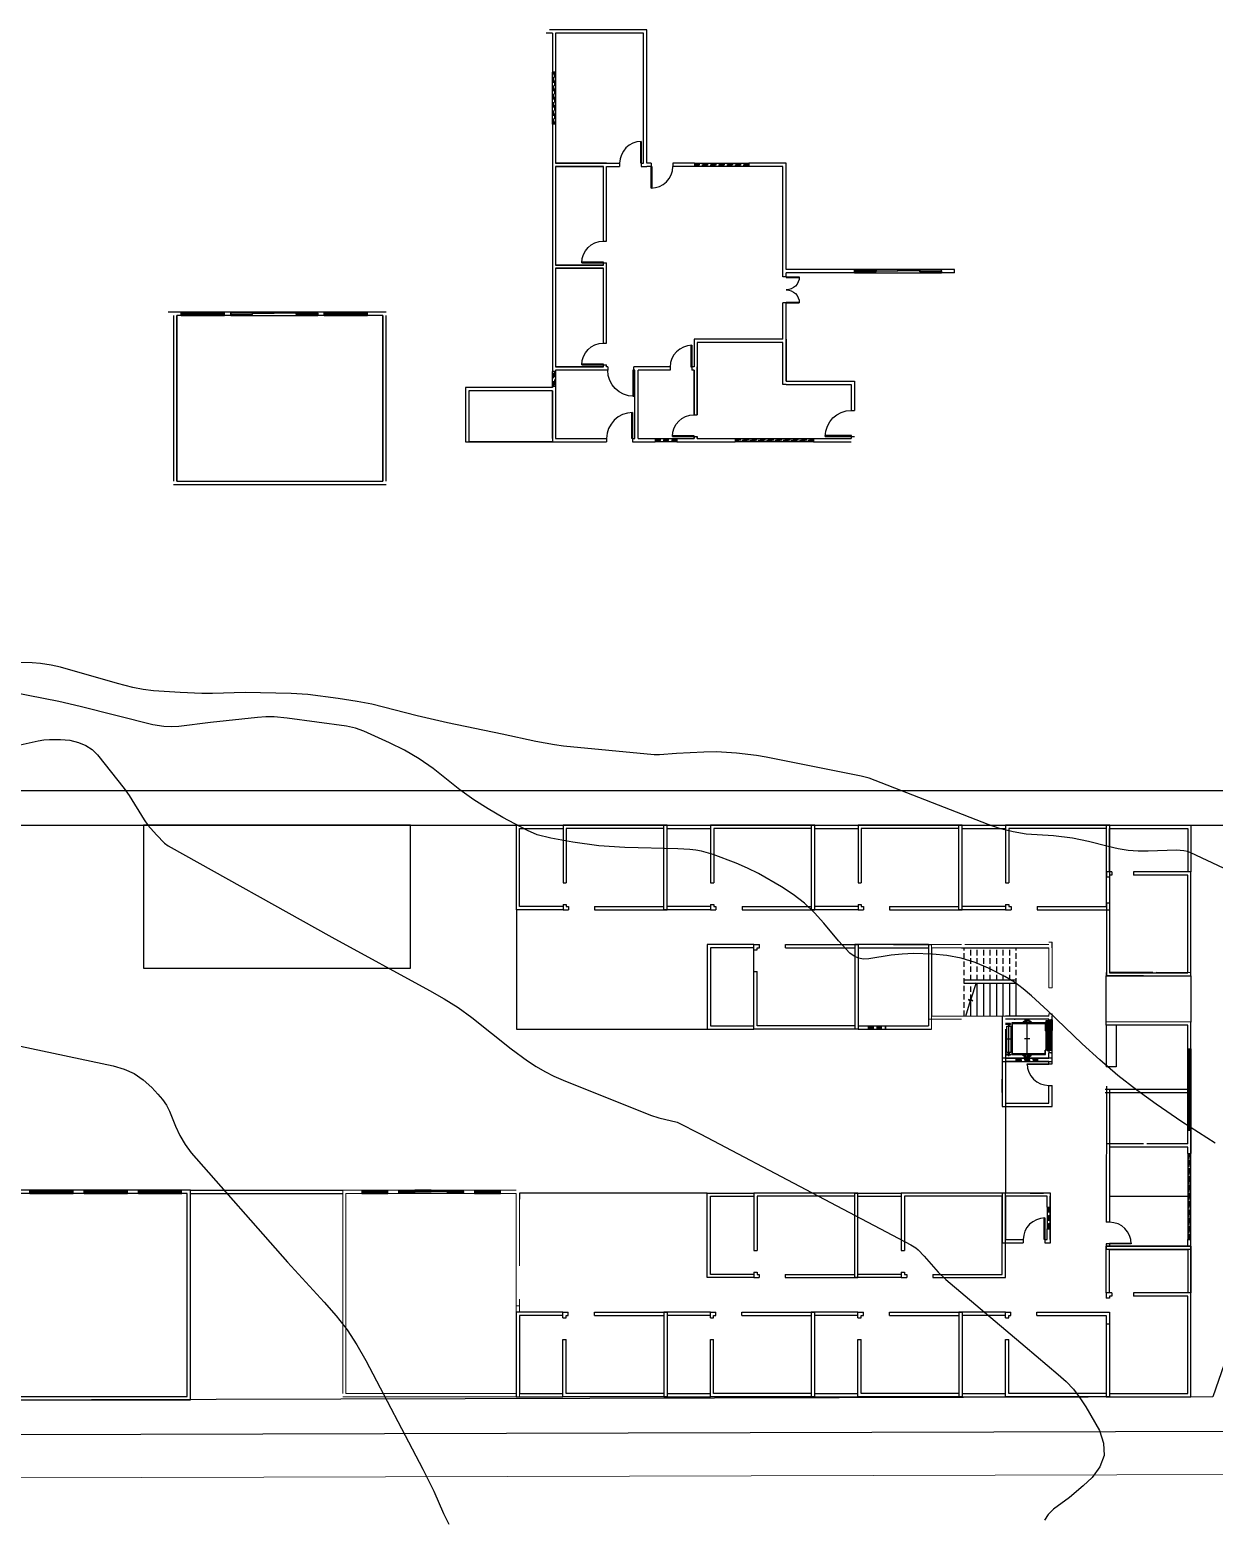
# Model space of a CAD drawing. Header units: centimetres. Extents: x 0 to 1311401, y -389375 to 85618.
# Drawn here: x 652457 to 657917, y -197236 to -190368 of the extents above; entities that cross this region are included whole.
import ezdxf

# ---------------------------------------------------------------- set-up
doc = ezdxf.new("R2010")
doc.units = ezdxf.units.CM
doc.header["$LTSCALE"] = 4
for name, pattern in [('DASHED2', [9.525, 6.35, -3.175]), ('HIDDEN', [9.525, 6.35, -3.175]), ('LTYPE_4', [112.5, 56.25, -56.25]), ('LTYPE_6', [168.75, 112.5, -28.125, 0, -28.125])]:
    doc.linetypes.add(name, pattern=pattern)
for name, color, linetype in [('0.1', 1, 'Continuous'), ('0.2', 2, 'Continuous'), ('0.4', 4, 'Continuous'), ('0.6', 6, 'Continuous'), ('02-CONT', 2, 'Continuous'), ('08', 8, 'Continuous'), ('CURVAS-INTERMEDIARIAS', 39, 'Continuous'), ('CURVAS-MESTRA', 34, 'Continuous'), ('LIMITE-L', 7, 'Continuous')]:
    doc.layers.add(name, color=color, linetype=linetype)
doc.layers.add('P-MEIOFIO', color=171, linetype='Continuous', lineweight=9)

# ---------------------------------------------------------------- blocks, each defined once
blk = doc.blocks.new('1_00e-flat-4')
at = {"color": 1}
blk.add_arc((28.4, -52.3), 100, 90, 180, dxfattribs=at)
at = {"layer": '02-CONT'}
blk.add_lwpolyline([(28.4, -52.3), (25.4, -52.3), (25.4, 47.7), (28.4, 47.7)], close=True, dxfattribs=at)
blk = doc.blocks.new('1_00')
for p, q in [((-129.2, 59.1), (-129.2, 109.1)), ((-129.2, 109.1), (-126.2, 109.1)), ((-129.2, 59.1), (-126.2, 59.1)), ((-126.2, 59.1), (-126.2, 109.1)), ((-29.2, 109.1), (-32.2, 109.1)), ((-32.2, 59.1), (-32.2, 109.1)), ((-29.2, 59.1), (-32.2, 59.1)), ((-29.2, 59.1), (-29.2, 109.1))]:
    blk.add_line(p, q)
at = {"color": 1}
for centre, start, end in [((-129.2, 59.1), 0, 90), ((-29.2, 59.1), 90, 180)]:
    blk.add_arc(centre, 50, start, end, dxfattribs=at)

msp = doc.modelspace()

# ---------------------------------------------------------------- linework, layer by layer
at = {"color": 1, "ltscale": 0.05}
msp.add_lwpolyline([(656819.345, -194762.412), (656795.184, -194837.9), (656804.375, -194845.709), (656784.354, -194839.309), (656792.453, -194846.444), (656769.691, -194917.653)], dxfattribs=at)
at = {"layer": '0.1'}
for p, q in [((654865.946, -190802.84), (654865.946, -190562.84)), ((654880.946, -190562.84), (654880.946, -190802.84)), ((655520.946, -190982.84), (655520.946, -190997.84)), ((655520.946, -190982.84), (655770.946, -190982.84)), ((655770.946, -190997.84), (655520.946, -190997.84)), ((655770.946, -190982.84), (655770.946, -190997.84)), ((656658.946, -191473.84), (656258.946, -191473.84)), ((656258.946, -191488.84), (656658.946, -191488.84)), ((653354.189, -191670.36), (653154.189, -191670.36)), ((653154.189, -191685.36), (653354.189, -191685.36)), ((653784.189, -191670.36), (653384.189, -191670.36)), ((653384.189, -191685.36), (653784.189, -191685.36)), ((654014.189, -191670.36), (653814.189, -191670.36)), ((653814.189, -191685.36), (654014.189, -191685.36)), ((654865.946, -192012.84), (654865.946, -191942.84)), ((654880.946, -191942.84), (654880.946, -192012.84)), ((655339.946, -192252.84), (655439.946, -192252.84)), ((655439.946, -192267.84), (655339.946, -192267.84)), ((655708.946, -192252.84), (656068.946, -192252.84)), ((656068.946, -192267.84), (655708.946, -192267.84)), ((657004.365, -194750.825), (656764.365, -194750.825)), ((657004.365, -194765.825), (656764.365, -194765.825)), ((657419.365, -194958.328), (657419.365, -194730.825)), ((657809.444, -194730.825), (657809.028, -194943.652)), ((656321.523, -194960.825), (656401.523, -194960.825)), ((656955.023, -194975.825), (656954.365, -195731.999)), ((657169.365, -195085.325), (657169.365, -194933.325)), ((657419.365, -194958.328), (657419.365, -195149.502)), ((657464.365, -194958.328), (657464.365, -195149.502)), ((657104.365, -195110.825), (657004.365, -195110.825)), ((657004.365, -195125.825), (657104.365, -195125.825)), ((657794.314, -195442.304), (657794.314, -195067.303)), ((657809.314, -195067.303), (657809.314, -195442.304)), ((657464.365, -195149.502), (657419.365, -195149.502)), ((657794.314, -195549.804), (657794.314, -195946.999)), ((657809.314, -195946.999), (657809.314, -195549.804)), ((652657.699, -195719.257), (652457.699, -195719.257)), ((652457.699, -195734.257), (652657.699, -195734.257)), ((652907.699, -195719.257), (652707.699, -195719.257)), ((652707.699, -195734.257), (652907.699, -195734.257)), ((653157.699, -195719.257), (652957.699, -195719.257)), ((652957.699, -195734.257), (653157.699, -195734.257)), ((653986.865, -195719.257), (654106.865, -195719.257)), ((653986.865, -195734.257), (654106.865, -195734.257)), ((654156.865, -195719.257), (654456.865, -195719.257)), ((654456.865, -195734.257), (654156.865, -195734.257)), ((654506.865, -195719.257), (654626.865, -195719.257)), ((654506.865, -195734.257), (654626.865, -195734.257)), ((657146.365, -195796.999), (657146.365, -195896.999)), ((657161.365, -195896.999), (657161.365, -195796.999))]:
    msp.add_line(p, q, dxfattribs=at)
at = {"layer": '0.1', "linetype": 'HIDDEN'}
for p, q in [((656764.365, -194765.825), (656764.365, -194600.825)), ((656794.365, -194750.825), (656794.365, -194600.825)), ((656824.365, -194750.825), (656824.365, -194600.825)), ((656854.365, -194750.825), (656854.365, -194600.825)), ((656884.365, -194750.825), (656884.365, -194600.825)), ((656914.365, -194750.825), (656914.365, -194600.825)), ((656944.365, -194750.825), (656944.365, -194600.825)), ((656974.365, -194750.825), (656974.365, -194600.825)), ((657004.365, -194765.825), (657004.365, -194600.825)), ((656764.365, -194915.825), (656764.365, -194765.825)), ((656794.365, -194842.509), (656794.365, -194765.825))]:
    msp.add_line(p, q, dxfattribs=at)
at = {"layer": '0.1'}
msp.add_lwpolyline([(655533.946, -192252.84), (655533.946, -192242.84)], dxfattribs=at)
at = {"layer": '0.2', "linetype": 'DASHED2'}
for p, q in [((654871.946, -190802.84), (654871.946, -190562.84)), ((654874.946, -190562.84), (654874.946, -190802.84)), ((655520.946, -190988.84), (655770.946, -190988.84)), ((655770.946, -190991.84), (655520.946, -190991.84)), ((654871.946, -192012.84), (654871.946, -191942.84)), ((654874.946, -191942.84), (654874.946, -192012.84)), ((655339.946, -192258.84), (655439.946, -192258.84)), ((655439.946, -192261.84), (655339.946, -192261.84)), ((655708.946, -192258.84), (656068.946, -192258.84)), ((656068.946, -192261.84), (655708.946, -192261.84)), ((656321.523, -194966.825), (656401.523, -194966.825)), ((656321.523, -194969.825), (656401.523, -194969.825)), ((657104.365, -195116.825), (657004.365, -195116.825)), ((657004.365, -195119.825), (657104.365, -195119.825)), ((657800.314, -195549.804), (657800.314, -195946.999)), ((657803.314, -195946.999), (657803.314, -195549.804)), ((657152.365, -195796.999), (657152.365, -195896.999)), ((657155.365, -195896.999), (657155.365, -195796.999))]:
    msp.add_line(p, q, dxfattribs=at)
at = {"layer": '0.2'}
for p, q in [((653354.189, -191676.36), (653154.189, -191676.36)), ((653154.189, -191679.36), (653354.189, -191679.36)), ((654014.189, -191676.36), (653814.189, -191676.36)), ((653814.189, -191679.36), (654014.189, -191679.36)), ((654480.946, -192265.84), (654865.946, -192265.84)), ((654480.946, -192267.84), (654865.946, -192267.84)), ((656824.365, -194915.825), (656824.365, -194765.825)), ((656854.365, -194915.825), (656854.365, -194765.825)), ((656884.365, -194915.825), (656884.365, -194765.825)), ((656914.365, -194915.825), (656914.365, -194765.825)), ((656944.365, -194915.825), (656944.365, -194765.825)), ((656974.365, -194915.825), (656974.365, -194765.825)), ((657004.365, -194915.825), (657004.365, -194765.825)), ((656794.365, -194915.825), (656794.365, -194842.509)), ((657800.314, -195442.304), (657800.314, -195067.303)), ((657803.314, -195067.303), (657803.314, -195442.304)), ((652657.699, -195725.257), (652457.699, -195725.257)), ((652457.699, -195728.257), (652657.699, -195728.257)), ((652907.699, -195725.257), (652707.699, -195725.257)), ((652707.699, -195728.257), (652907.699, -195728.257)), ((653157.699, -195725.257), (652957.699, -195725.257)), ((652957.699, -195728.257), (653157.699, -195728.257)), ((653986.865, -195725.257), (654106.865, -195725.257)), ((653986.865, -195728.257), (654106.865, -195728.257)), ((654506.865, -195725.257), (654626.865, -195725.257)), ((654506.865, -195728.257), (654626.865, -195728.257))]:
    msp.add_line(p, q, dxfattribs=at)
for points in [[(656258.946, -191483.84), (656358.946, -191483.84), (656358.946, -191478.84), (656258.946, -191478.84)], [(656358.946, -191478.84), (656458.946, -191478.84), (656458.946, -191473.84), (656358.946, -191473.84)], [(656558.946, -191478.84), (656458.946, -191478.84), (656458.946, -191473.84), (656558.946, -191473.84)], [(656658.946, -191483.84), (656558.946, -191483.84), (656558.946, -191478.84), (656658.946, -191478.84)], [(653384.189, -191680.36), (653484.189, -191680.36), (653484.189, -191675.36), (653384.189, -191675.36)], [(653484.189, -191675.36), (653584.189, -191675.36), (653584.189, -191670.36), (653484.189, -191670.36)], [(653684.189, -191675.36), (653584.189, -191675.36), (653584.189, -191670.36), (653684.189, -191670.36)], [(653784.189, -191680.36), (653684.189, -191680.36), (653684.189, -191675.36), (653784.189, -191675.36)], [(654156.865, -195729.257), (654231.865, -195729.257), (654231.865, -195724.257), (654156.865, -195724.257)], [(654231.865, -195724.257), (654306.865, -195724.257), (654306.865, -195719.257), (654231.865, -195719.257)], [(654381.865, -195724.257), (654306.865, -195724.257), (654306.865, -195719.257), (654381.865, -195719.257)], [(654456.865, -195729.257), (654381.865, -195729.257), (654381.865, -195724.257), (654456.865, -195724.257)]]:
    msp.add_lwpolyline(points, close=True, dxfattribs=at)
at = {"layer": '0.4'}
for p, q in [((654700.023, -194425.825), (654700.023, -194975.825)), ((654700.023, -194975.825), (655580.023, -194975.825)), ((653197.699, -195719.257), (653899.365, -195719.257)), ((653197.699, -195734.257), (653899.365, -195734.257)), ((655579.365, -195731.999), (654714.365, -195731.999)), ((654714.365, -195731.999), (654714.365, -195760.403)), ((657794.314, -195748.401), (657434.405, -195748.278))]:
    msp.add_line(p, q, dxfattribs=at)
msp.add_lwpolyline([(654211.852, -194035.642), (652981.852, -194035.642), (652981.852, -194695.642), (654211.852, -194695.642)], close=True, dxfattribs=at)
at = {"layer": '0.6'}
for p, q in [((654865.946, -190382.84), (654837.013, -190382.84)), ((654865.946, -190367.84), (654852.013, -190367.84)), ((654880.946, -190562.84), (654865.946, -190562.84)), ((654880.946, -190802.84), (654865.946, -190802.84)), ((655175.946, -190982.84), (655175.946, -190997.84)), ((655275.946, -190982.84), (655275.946, -190997.84)), ((655320.946, -190982.84), (655320.946, -190997.84)), ((655420.946, -190982.84), (655420.946, -190997.84)), ((655100.946, -191342.84), (655115.946, -191342.84)), ((655100.946, -191442.84), (655115.946, -191442.84)), ((656258.946, -191488.84), (656258.946, -191473.84)), ((656658.946, -191488.84), (656658.946, -191473.84)), ((656718.946, -191488.84), (656718.946, -191473.84)), ((655943.946, -191506.875), (655928.946, -191506.875)), ((653154.189, -191685.36), (653154.189, -191670.36)), ((653354.189, -191685.36), (653354.189, -191670.36)), ((653384.189, -191685.36), (653384.189, -191670.36)), ((653784.189, -191685.36), (653784.189, -191670.36)), ((653814.189, -191685.36), (653814.189, -191670.36)), ((654014.189, -191685.36), (654014.189, -191670.36)), ((655943.946, -191626.875), (655928.946, -191626.875)), ((655100.946, -191812.84), (655115.946, -191812.84)), ((654880.946, -191942.84), (654865.946, -191942.84)), ((655100.946, -191912.84), (655115.946, -191912.84)), ((655120.946, -191922.84), (655120.946, -191937.84)), ((655240.946, -191937.84), (655240.946, -191922.84)), ((655408.946, -191922.84), (655408.946, -191937.84)), ((655508.946, -191922.84), (655508.946, -191937.84)), ((654880.946, -192012.84), (654865.946, -192012.84)), ((655943.946, -192003.84), (655928.946, -192003.84)), ((656243.946, -191988.84), (656258.946, -191988.84)), ((655518.946, -192142.84), (655533.946, -192142.84)), ((656243.946, -192122.84), (656258.946, -192122.84)), ((655518.946, -192242.84), (655533.946, -192242.84)), ((656243.946, -192242.84), (656258.946, -192242.84)), ((654480.946, -192252.84), (654480.946, -192267.84)), ((654865.946, -192252.84), (654865.946, -192267.84)), ((655115.946, -192252.84), (655115.946, -192267.84)), ((655235.946, -192252.84), (655235.946, -192267.84)), ((655339.946, -192252.84), (655339.946, -192267.84)), ((655439.946, -192252.84), (655439.946, -192267.84)), ((655708.946, -192252.84), (655708.946, -192267.84)), ((656068.946, -192252.84), (656068.946, -192267.84)), ((654915.023, -194300.825), (654930.023, -194300.825)), ((655595.023, -194300.825), (655610.023, -194300.825)), ((656275.023, -194300.825), (656290.023, -194300.825)), ((656955.023, -194300.825), (656970.023, -194300.825)), ((657434.444, -194275.825), (657419.444, -194275.825)), ((657444.444, -194250.825), (657444.444, -194265.825)), ((657544.444, -194250.825), (657544.444, -194265.825)), ((654915.023, -194400.825), (654930.023, -194400.825)), ((654940.023, -194410.825), (654940.023, -194425.825)), ((655060.023, -194410.825), (655060.023, -194425.825)), ((655595.023, -194400.825), (655610.023, -194400.825)), ((655620.023, -194410.825), (655620.023, -194425.825)), ((655740.023, -194410.825), (655740.023, -194425.825)), ((656275.023, -194400.825), (656290.023, -194400.825)), ((656300.023, -194410.825), (656300.023, -194425.825)), ((656420.023, -194410.825), (656420.023, -194425.825)), ((656955.023, -194400.825), (656970.023, -194400.825)), ((656980.023, -194410.825), (656980.023, -194425.825)), ((657100.023, -194410.825), (657100.023, -194425.825)), ((657434.444, -194395.825), (657419.444, -194395.825)), ((655795.023, -194610.825), (655810.023, -194610.825)), ((655820.023, -194600.825), (655820.023, -194585.825)), ((655940.023, -194600.825), (655940.023, -194585.825)), ((656275.023, -194600.825), (656599.019, -194600.825)), ((656438.023, -194585.825), (656614.019, -194585.825)), ((656438.023, -194600.825), (656599.019, -194600.825)), ((656599.019, -194585.825), (656599.019, -194600.825)), ((656599.019, -194600.825), (656599.019, -194960.825)), ((655795.023, -194710.825), (655810.023, -194710.825)), ((656275.023, -194960.825), (656321.523, -194960.825)), ((656275.023, -194975.825), (656614.019, -194975.825)), ((656321.523, -194960.825), (656321.523, -194975.825)), ((656401.523, -194960.825), (656599.019, -194960.825)), ((656401.523, -194960.825), (656401.523, -194975.825)), ((657154.365, -194930.825), (656974.365, -194930.825)), ((657004.365, -195125.825), (657004.365, -195110.825)), ((657104.365, -195125.825), (657104.365, -195110.825)), ((657794.314, -195067.303), (657809.314, -195067.303)), ((657154.365, -195135.825), (657169.365, -195135.825)), ((657154.365, -195235.825), (657169.365, -195235.825)), ((657794.314, -195442.304), (657809.314, -195442.304)), ((657794.314, -195549.804), (657809.314, -195549.804)), ((652457.699, -195734.257), (652457.699, -195719.257)), ((652657.699, -195734.257), (652657.699, -195719.257)), ((652707.699, -195734.257), (652707.699, -195719.257)), ((652907.699, -195734.257), (652907.699, -195719.257)), ((652957.699, -195734.257), (652957.699, -195719.257)), ((657146.365, -195796.999), (657161.365, -195796.999)), ((657434.365, -195866.698), (657419.365, -195866.698)), ((657036.365, -195946.999), (657036.365, -195961.999)), ((657136.365, -195946.999), (657136.365, -195961.999)), ((657146.365, -195896.999), (657161.365, -195896.999)), ((657794.314, -195946.999), (657809.314, -195946.999)), ((655794.365, -195996.999), (655809.365, -195996.999)), ((656474.365, -195996.999), (656489.365, -195996.999)), ((657434.365, -195966.698), (657419.365, -195966.698)), ((655794.365, -196096.999), (655809.365, -196096.999)), ((655819.365, -196106.999), (655819.365, -196121.999)), ((655939.365, -196106.999), (655939.365, -196121.999)), ((656474.365, -196096.999), (656489.365, -196096.999)), ((656499.365, -196106.999), (656499.365, -196121.999)), ((656619.365, -196106.999), (656619.365, -196121.999)), ((657434.365, -196216.999), (657419.365, -196216.999)), ((657444.365, -196191.999), (657444.365, -196206.999)), ((657544.365, -196191.999), (657544.365, -196206.999)), ((654939.365, -196296.999), (654939.365, -196281.999)), ((655059.365, -196296.999), (655059.365, -196281.999)), ((655619.365, -196296.999), (655619.365, -196281.999)), ((655739.365, -196296.999), (655739.365, -196281.999)), ((656299.365, -196296.999), (656299.365, -196281.999)), ((656419.365, -196296.999), (656419.365, -196281.999)), ((656979.365, -196296.999), (656979.365, -196281.999)), ((657099.365, -196296.999), (657099.365, -196281.999)), ((654914.365, -196306.999), (654929.365, -196306.999)), ((655594.365, -196306.999), (655609.365, -196306.999)), ((656274.365, -196306.999), (656289.365, -196306.999)), ((656954.365, -196306.999), (656969.365, -196306.999)), ((657434.365, -196336.999), (657419.365, -196336.999)), ((654914.365, -196406.999), (654929.365, -196406.999)), ((655594.365, -196406.999), (655609.365, -196406.999)), ((656274.365, -196406.999), (656289.365, -196406.999)), ((656954.365, -196406.999), (656969.365, -196406.999))]:
    msp.add_line(p, q, dxfattribs=at)
at = {"layer": '0.6', "lineweight": 9}
for p, q in [((657154.365, -194575.825), (657169.365, -194575.825)), ((656614.019, -194585.825), (656614.019, -194975.825)), ((657154.365, -194785.825), (657169.365, -194785.825)), ((657154.365, -194905.825), (657169.365, -194905.825)), ((653986.865, -195734.257), (653986.865, -195719.257)), ((654106.865, -195734.257), (654106.865, -195719.257)), ((654156.865, -195734.257), (654156.865, -195719.257)), ((654456.865, -195734.257), (654456.865, -195719.257)), ((654506.865, -195734.257), (654506.865, -195719.257)), ((654626.865, -195734.257), (654626.865, -195719.257)), ((654714.365, -196251.963), (654699.365, -196251.963)), ((654714.365, -196251.963), (654699.365, -196251.963))]:
    msp.add_line(p, q, dxfattribs=at)
at = {"layer": '0.6'}
for points in [[(655300.946, -190982.84), (655300.946, -190367.84), (654865.946, -190367.84)], [(654865.946, -190382.84), (654865.946, -190588.987)], [(655275.946, -190982.84), (655285.946, -190982.84), (655285.946, -190382.84), (654880.946, -190382.84), (654880.946, -190562.84)], [(654865.946, -190802.84), (654865.946, -190997.84)], [(654880.946, -190802.84), (654880.946, -190982.84), (655175.946, -190982.84)], [(654865.946, -190982.84), (654865.946, -191467.84)], [(655115.946, -190982.84), (654880.946, -190982.84)], [(654880.946, -190997.84), (655100.946, -190997.84)], [(655100.946, -191342.84), (655100.946, -190997.84), (654880.946, -190997.84), (654880.946, -191452.84), (655100.946, -191452.84), (655100.946, -191442.84)], [(655115.946, -190997.84), (655175.946, -190997.84)], [(655115.946, -191342.84), (655115.946, -190997.84)], [(655275.946, -190997.84), (655300.946, -190997.84)], [(655320.946, -190982.84), (655300.946, -190982.84)], [(655320.946, -190997.84), (655300.946, -190997.84)], [(655520.946, -190982.84), (655420.946, -190982.84)], [(655520.946, -190997.84), (655420.946, -190997.84)], [(655943.946, -191473.84), (655943.946, -190982.84), (655770.946, -190982.84)], [(655928.946, -191506.875), (655928.946, -190997.84), (655770.946, -190997.84)], [(654865.946, -191452.84), (654865.946, -191452.84), (654865.946, -191937.84)], [(655100.946, -191452.84), (654880.946, -191452.84)], [(654880.946, -191467.84), (655100.946, -191467.84)], [(655100.946, -191812.84), (655100.946, -191467.84), (654880.946, -191467.84), (654880.946, -191922.84), (655100.946, -191922.84), (655100.946, -191912.84)], [(655115.946, -191467.84), (655115.946, -191467.84), (655115.946, -191442.84)], [(655115.946, -191812.84), (655115.946, -191452.84)], [(656258.946, -191473.84), (655943.946, -191473.84)], [(656718.946, -191473.84), (656658.946, -191473.84)], [(655943.946, -191506.875), (655943.946, -191488.84)], [(656243.946, -191488.84), (655943.946, -191488.84)], [(656258.946, -191488.84), (656243.946, -191488.84)], [(656718.946, -191488.84), (656658.946, -191488.84)], [(653134.19, -191670.357), (653094.19, -191670.357)], [(653154.189, -191670.36), (653119.19, -191670.357)], [(653119.19, -191685.357), (653119.19, -192449.357)], [(653134.19, -192449.357), (653134.19, -191685.357)], [(653154.189, -191685.36), (653134.19, -191685.357), (653134.19, -192449.357), (654084.189, -192449.36), (654084.189, -191685.36), (654014.189, -191685.36)], [(653384.189, -191670.36), (653354.189, -191670.36)], [(653384.189, -191685.36), (653354.189, -191685.36)], [(653814.189, -191670.36), (653784.189, -191670.36)], [(653814.189, -191685.36), (653784.189, -191685.36)], [(654099.189, -191670.36), (654014.189, -191670.36)], [(654084.189, -191685.36), (654084.189, -192449.36)], [(654099.189, -192449.36), (654099.189, -191685.36)], [(655928.946, -191795.003), (655928.946, -191626.875)], [(655943.946, -191795.003), (655943.946, -191626.875)], [(655928.946, -191795.003), (655518.946, -191795.003), (655518.946, -191922.84)], [(655928.946, -192003.84), (655928.946, -191810.003), (655533.946, -191810.003), (655533.946, -192142.84)], [(655943.946, -191988.84), (655943.946, -191795.003)], [(655943.946, -191795.003), (655943.946, -191988.84), (656243.946, -191988.84)], [(654865.946, -191922.84), (654865.946, -191942.84)], [(655100.946, -191922.84), (654880.946, -191922.84)], [(655120.946, -191937.84), (654880.946, -191937.84), (654880.946, -191942.84)], [(655115.946, -191922.84), (655115.946, -191912.84)], [(655120.946, -191922.84), (655115.946, -191922.84)], [(655235.946, -192252.84), (655245.946, -192252.84), (655245.946, -191937.84), (655240.946, -191937.84)], [(655260.946, -191922.84), (655240.946, -191922.84)], [(655408.946, -191922.84), (655245.946, -191922.84)], [(655260.946, -192252.84), (655260.946, -191937.84)], [(655408.946, -191937.84), (655260.946, -191937.84)], [(655518.946, -191922.84), (655508.946, -191922.84)], [(655518.946, -192142.84), (655518.946, -191937.84), (655508.946, -191937.84)], [(655518.946, -191937.84), (655518.946, -192142.84)], [(655533.946, -192142.84), (655533.946, -191922.84)], [(654865.946, -192017.84), (654465.946, -192017.84), (654465.946, -192267.84), (654480.946, -192267.84)], [(654865.946, -192252.84), (654865.946, -192032.84), (654480.946, -192032.84), (654480.946, -192252.84)], [(654865.946, -192012.84), (654865.946, -192017.84)], [(654865.946, -192032.84), (654865.946, -192252.84)], [(654880.946, -192012.84), (654880.946, -192017.84)], [(654880.946, -192017.84), (654880.946, -192252.84), (655115.946, -192252.84)], [(655943.946, -192003.84), (656243.946, -192003.84)], [(656243.946, -192003.84), (656243.946, -192122.84)], [(656258.946, -191988.84), (656258.946, -192122.84)], [(655439.946, -192252.84), (655518.946, -192252.84), (655518.946, -192242.84)], [(655518.946, -192242.84), (655518.946, -192252.84)], [(655533.946, -192242.84), (655533.946, -192252.84)], [(656243.946, -192242.84), (656243.946, -192252.84)], [(654865.946, -192267.84), (655115.946, -192267.84)], [(654865.946, -192267.84), (654880.946, -192267.84)], [(655235.946, -192267.84), (655260.946, -192267.84)], [(655245.946, -192267.84), (655339.946, -192267.84)], [(655260.946, -192252.84), (655339.946, -192252.84)], [(655439.946, -192267.84), (655533.946, -192267.84)], [(655518.946, -192267.84), (655708.946, -192267.84)], [(655533.946, -192252.84), (655708.946, -192252.84)], [(656068.946, -192252.84), (656243.946, -192252.84)], [(656068.946, -192267.84), (656243.946, -192267.84)], [(653119.19, -192464.357), (654099.189, -192464.36)], [(654915.023, -194425.825), (654700.023, -194425.825), (654700.023, -194035.825), (654915.023, -194035.825)], [(654915.023, -194410.825), (654715.023, -194410.825), (654715.023, -194050.825), (654915.023, -194050.825)], [(655060.023, -194425.825), (655395.023, -194425.825), (655395.023, -194035.825), (654915.023, -194035.825), (654915.023, -194300.825)], [(655060.023, -194410.825), (655380.023, -194410.825), (655380.023, -194050.825), (654930.023, -194050.825), (654930.023, -194300.825)], [(655595.023, -194425.825), (655380.023, -194425.825), (655380.023, -194035.825), (655595.023, -194035.825)], [(655595.023, -194410.825), (655395.023, -194410.825), (655395.023, -194050.825), (655595.023, -194050.825)], [(655740.023, -194425.825), (656075.023, -194425.825), (656075.023, -194035.825), (655595.023, -194035.825), (655595.023, -194300.825)], [(655740.023, -194410.825), (656060.023, -194410.825), (656060.023, -194050.825), (655610.023, -194050.825), (655610.023, -194300.825)], [(656275.023, -194425.825), (656060.023, -194425.825), (656060.023, -194035.825), (656275.023, -194035.825)], [(656275.023, -194410.825), (656075.023, -194410.825), (656075.023, -194050.825), (656275.023, -194050.825)], [(656420.023, -194425.825), (656755.023, -194425.825), (656755.023, -194035.825), (656275.023, -194035.825), (656275.023, -194300.825)], [(656420.023, -194410.825), (656740.023, -194410.825), (656740.023, -194050.825), (656290.023, -194050.825), (656290.023, -194300.825)], [(656955.023, -194425.825), (656740.023, -194425.825), (656740.023, -194035.825), (656955.023, -194035.825)], [(656955.023, -194410.825), (656755.023, -194410.825), (656755.023, -194050.825), (656955.023, -194050.825)], [(657100.023, -194425.825), (657435.023, -194425.825), (657435.023, -194035.825), (656955.023, -194035.825), (656955.023, -194300.825)], [(657100.023, -194410.825), (657420.023, -194410.825), (657420.023, -194050.825), (656970.023, -194050.825), (656970.023, -194300.825)], [(657419.444, -194250.825), (657419.444, -194035.825), (657809.444, -194035.825), (657809.444, -194250.825)], [(657434.444, -194250.825), (657434.444, -194050.825), (657794.444, -194050.825), (657794.444, -194250.825)], [(657444.444, -194250.825), (657419.444, -194250.825), (657419.444, -194275.825)], [(657419.444, -194395.825), (657419.444, -194730.825), (657809.444, -194730.825), (657809.444, -194250.825), (657544.444, -194250.825)], [(657444.444, -194265.825), (657434.444, -194265.825), (657434.444, -194275.825)], [(657434.444, -194395.825), (657434.444, -194715.825), (657794.444, -194715.825), (657794.444, -194265.825), (657544.444, -194265.825)], [(654915.023, -194400.825), (654915.023, -194425.825), (654940.023, -194425.825)], [(654930.023, -194400.825), (654930.023, -194410.825), (654940.023, -194410.825)], [(655595.023, -194400.825), (655595.023, -194425.825), (655620.023, -194425.825)], [(655610.023, -194400.825), (655610.023, -194410.825), (655620.023, -194410.825)], [(656275.023, -194400.825), (656275.023, -194425.825), (656300.023, -194425.825)], [(656290.023, -194400.825), (656290.023, -194410.825), (656300.023, -194410.825)], [(656955.023, -194400.825), (656955.023, -194425.825), (656980.023, -194425.825)], [(656970.023, -194400.825), (656970.023, -194410.825), (656980.023, -194410.825)], [(657169.365, -194600.825), (657169.365, -194575.825)], [(655795.023, -194585.825), (655580.023, -194585.825), (655580.023, -194975.825), (655795.023, -194975.825)], [(655795.023, -194600.825), (655595.023, -194600.825), (655595.023, -194960.825), (655795.023, -194960.825)], [(655795.023, -194610.825), (655795.023, -194585.825), (655820.023, -194585.825)], [(655940.023, -194585.825), (656275.023, -194585.825), (656275.023, -194975.825), (655795.023, -194975.825), (655795.023, -194610.825)], [(655810.023, -194610.825), (655810.023, -194600.825), (655820.023, -194600.825)], [(655940.023, -194600.825), (656260.023, -194600.825), (656260.023, -194960.825), (655810.023, -194960.825), (655810.023, -194710.825)], [(656599.019, -194585.825), (656260.023, -194585.825), (656260.023, -194975.825)], [(656275.023, -194600.825), (656275.023, -194660.825)], [(656275.023, -194645.825), (656275.023, -194960.825)], [(656752.365, -194600.825), (657154.365, -194600.825)], [(657419.365, -194715.523), (657419.365, -194730.523)], [(657634.365, -194715.523), (657434.365, -194715.523)], [(657809.314, -194715.825), (657649.365, -194715.523)], [(657591.365, -194730.523), (657419.365, -194730.523)], [(656939.365, -194915.825), (656939.365, -195332.825), (657169.365, -195332.825), (657169.365, -195235.825)], [(657154.365, -194915.825), (656954.365, -194915.825)], [(657169.365, -194933.325), (657169.365, -194915.825)], [(657154.365, -194933.325), (657154.365, -194930.825), (656954.365, -194930.825)], [(656993.965, -194930.825), (656998.965, -194930.825)], [(657809.314, -195382.364), (657809.314, -194943.653), (657419.365, -194943.028)], [(657794.314, -195254.804), (657794.314, -194958.629), (657419.365, -194958.028)], [(657809.314, -196671.999), (657809.314, -194943.629), (657807.314, -194943.629)], [(656939.365, -195125.825), (657169.365, -195125.825), (657169.365, -195085.325)], [(657004.365, -195110.825), (656939.365, -195110.825), (656939.365, -195332.825)], [(656954.365, -195091.225), (656954.365, -195110.825), (657154.365, -195110.825), (657154.365, -195085.325)], [(657004.365, -195125.825), (656954.365, -195125.825), (656954.365, -195317.825), (657154.365, -195317.825), (657154.365, -195235.825)], [(657169.365, -195135.825), (657169.365, -195110.825), (657104.365, -195110.825)], [(657154.365, -195135.825), (657154.365, -195125.825), (657104.365, -195125.825)], [(656939.365, -195268.978), (656939.365, -195207.478)], [(657794.314, -195254.804), (657414.111, -195254.502)], [(657419.575, -195239.519), (657419.365, -195866.698)], [(657434.575, -195254.519), (657434.365, -195866.698)], [(657794.29, -195269.804), (657414.087, -195269.502)], [(657794.314, -195504.804), (657794.314, -195442.304)], [(657809.314, -195442.304), (657809.314, -195549.804)], [(657591.365, -195504.502), (657419.365, -195504.502)], [(657794.314, -195549.804), (657794.314, -195519.804), (657434.365, -195519.502)], [(657434.365, -195519.502), (657794.314, -195519.804)], [(657794.314, -195504.804), (657606.365, -195504.502)], [(652035.266, -196684.933), (653198.168, -196684.933), (653197.699, -195719.257), (653157.699, -195719.257)], [(652035.266, -196669.933), (653183.168, -196669.933), (653182.699, -195734.257), (653157.699, -195734.257)], [(652457.699, -195719.257), (652397.699, -195719.257)], [(652457.699, -195734.257), (652397.699, -195734.257)], [(652707.699, -195719.257), (652657.699, -195719.257)], [(652707.699, -195734.257), (652657.699, -195734.257)], [(652957.699, -195719.257), (652907.699, -195719.257)], [(652957.699, -195734.257), (652907.699, -195734.257)], [(655794.365, -196121.999), (655579.365, -196121.999), (655579.365, -195731.999), (655794.365, -195731.999)], [(655939.365, -196121.999), (656274.365, -196121.999), (656274.365, -195731.999), (655794.365, -195731.999), (655794.365, -195996.999)], [(656474.365, -196121.999), (656259.365, -196121.999), (656259.365, -195731.999), (656474.365, -195731.999)], [(656619.365, -196121.999), (656954.365, -196121.999), (656954.365, -195731.999), (656474.365, -195731.999), (656474.365, -195996.999)], [(657161.365, -195796.999), (657161.365, -195731.999), (656939.365, -195731.999), (656939.365, -195961.999), (657036.365, -195961.999)], [(657068.097, -195731.999), (657129.597, -195731.999)], [(655794.365, -196106.999), (655594.365, -196106.999), (655594.365, -195746.999), (655794.365, -195746.999)], [(655939.365, -196106.999), (656259.365, -196106.999), (656259.365, -195746.999), (655809.365, -195746.999), (655809.365, -195996.999)], [(656474.365, -196106.999), (656274.365, -196106.999), (656274.365, -195746.999), (656474.365, -195746.999)], [(656619.365, -196106.999), (656939.365, -196106.999), (656939.365, -195746.999), (656489.365, -195746.999), (656489.365, -195996.999)], [(656954.365, -195946.999), (656954.365, -195746.999)], [(657146.365, -195796.999), (657146.365, -195746.999), (656954.365, -195746.999), (656954.365, -195946.999), (657036.365, -195946.999)], [(657160.75, -195946.999), (657160.75, -195746.999)], [(657136.365, -195946.999), (657146.365, -195946.999), (657146.365, -195896.999)], [(657136.365, -195961.999), (657161.365, -195961.999), (657161.365, -195896.999)], [(657794.314, -195976.999), (657794.314, -195946.999)], [(656936.865, -195961.999), (656954.365, -195961.999)], [(657143.25, -195961.999), (657160.75, -195961.999)], [(657809.314, -195991.698), (657419.192, -195991.698)], [(657809.314, -195977.011), (657419.204, -195976.698)], [(657419.365, -195966.698), (657419.365, -195991.698)], [(657419.365, -195976.698), (657419.365, -195991.698)], [(657419.365, -196191.999), (657419.365, -195976.999), (657809.365, -195976.999), (657809.365, -196191.999)], [(657794.314, -195991.999), (657419.365, -195991.698)], [(657434.365, -195966.698), (657434.365, -195976.698)], [(657794.314, -195976.999), (657434.365, -195976.698)], [(657434.365, -196191.999), (657434.365, -195991.999), (657794.365, -195991.999), (657794.365, -196191.999)], [(655794.365, -196096.999), (655794.365, -196121.999), (655819.365, -196121.999)], [(655809.365, -196096.999), (655809.365, -196106.999), (655819.365, -196106.999)], [(656474.365, -196096.999), (656474.365, -196121.999), (656499.365, -196121.999)], [(656489.365, -196096.999), (656489.365, -196106.999), (656499.365, -196106.999)], [(657444.365, -196191.999), (657419.365, -196191.999), (657419.365, -196216.999)], [(657419.365, -196336.999), (657419.365, -196671.999), (657809.365, -196671.999), (657809.365, -196191.999), (657544.365, -196191.999)], [(657444.365, -196206.999), (657434.365, -196206.999), (657434.365, -196216.999)], [(657434.365, -196336.999), (657434.365, -196656.999), (657794.365, -196656.999), (657794.365, -196206.999), (657544.365, -196206.999)], [(654914.365, -196281.999), (654699.365, -196281.999), (654699.365, -196671.999), (654914.365, -196671.999)], [(654914.365, -196306.999), (654914.365, -196281.999), (654939.365, -196281.999)], [(655059.365, -196281.999), (655394.365, -196281.999), (655394.365, -196671.999), (654914.365, -196671.999), (654914.365, -196406.999)], [(655594.365, -196281.999), (655379.365, -196281.999), (655379.365, -196671.999), (655594.365, -196671.999)], [(655594.365, -196306.999), (655594.365, -196281.999), (655619.365, -196281.999)], [(655739.365, -196281.999), (656074.365, -196281.999), (656074.365, -196671.999), (655594.365, -196671.999), (655594.365, -196406.999)], [(656274.365, -196281.999), (656059.365, -196281.999), (656059.365, -196671.999), (656274.365, -196671.999)], [(656274.365, -196306.999), (656274.365, -196281.999), (656299.365, -196281.999)], [(656419.365, -196281.999), (656754.365, -196281.999), (656754.365, -196671.999), (656274.365, -196671.999), (656274.365, -196406.999)], [(656954.365, -196281.999), (656739.365, -196281.999), (656739.365, -196671.999), (656954.365, -196671.999)], [(656954.365, -196306.999), (656954.365, -196281.999), (656979.365, -196281.999)], [(657099.365, -196281.999), (657434.365, -196281.999), (657434.365, -196671.999), (656954.365, -196671.999), (656954.365, -196406.999)], [(654914.365, -196296.999), (654714.365, -196296.999), (654714.365, -196656.999), (654914.365, -196656.999)], [(654929.365, -196306.999), (654929.365, -196296.999), (654939.365, -196296.999)], [(655059.365, -196296.999), (655379.365, -196296.999), (655379.365, -196656.999), (654929.365, -196656.999), (654929.365, -196406.999)], [(655594.365, -196296.999), (655394.365, -196296.999), (655394.365, -196656.999), (655594.365, -196656.999)], [(655609.365, -196306.999), (655609.365, -196296.999), (655619.365, -196296.999)], [(655739.365, -196296.999), (656059.365, -196296.999), (656059.365, -196656.999), (655609.365, -196656.999), (655609.365, -196406.999)], [(656274.365, -196296.999), (656074.365, -196296.999), (656074.365, -196656.999), (656274.365, -196656.999)], [(656289.365, -196306.999), (656289.365, -196296.999), (656299.365, -196296.999)], [(656419.365, -196296.999), (656739.365, -196296.999), (656739.365, -196656.999), (656289.365, -196656.999), (656289.365, -196406.999)], [(656954.365, -196296.999), (656754.365, -196296.999), (656754.365, -196656.999), (656954.365, -196656.999)], [(656969.365, -196306.999), (656969.365, -196296.999), (656979.365, -196296.999)], [(657099.365, -196296.999), (657419.365, -196296.999), (657419.365, -196656.999), (656969.365, -196656.999), (656969.365, -196406.999)]]:
    msp.add_lwpolyline(points, dxfattribs=at)
at = {"layer": '0.6', "lineweight": 9}
for points in [[(656752.365, -194585.825), (656599.365, -194585.825), (656599.365, -194930.825), (656752.365, -194930.825)], [(656752.365, -194600.825), (656614.365, -194600.825), (656614.365, -194915.825), (657154.365, -194915.825), (657154.365, -194905.825)], [(657154.365, -194585.825), (656767.365, -194585.825)], [(657154.365, -194785.825), (657154.365, -194600.825)], [(657169.365, -194785.825), (657169.365, -194585.825)], [(657169.365, -194930.825), (657169.365, -194905.825)], [(656974.365, -194930.825), (657154.365, -194930.825)], [(653914.365, -195719.257), (653899.365, -195719.257)], [(653899.365, -195719.257), (653899.365, -196656.962)], [(653986.865, -195719.257), (653899.365, -195719.257)], [(653914.365, -196656.962), (653914.365, -195734.257)], [(653986.865, -195734.257), (653914.365, -195734.257), (653914.365, -196656.962), (654699.365, -196656.962), (654699.365, -196251.963)], [(654156.865, -195719.257), (654106.865, -195719.257)], [(654156.865, -195734.257), (654106.865, -195734.257)], [(654506.865, -195719.257), (654456.865, -195719.257)], [(654506.865, -195734.257), (654456.865, -195734.257)], [(654699.365, -195719.257), (654626.865, -195719.257)], [(654699.365, -196251.963), (654699.365, -195734.257), (654626.865, -195734.257)], [(654699.365, -195760.403), (654699.365, -196221.964)], [(654714.365, -196066.964), (654714.365, -195760.403)], [(654714.365, -196066.964), (654714.365, -196055.818)], [(654714.365, -196251.963), (654714.365, -196221.964)], [(654714.365, -196281.962), (654714.365, -196252.962), (654714.365, -196251.963)], [(654714.365, -196671.962), (654714.365, -196296.962)], [(653899.365, -196671.962), (654714.365, -196671.962)], [(654699.365, -196671.962), (654714.365, -196671.962)]]:
    msp.add_lwpolyline(points, dxfattribs=at)
at = {"layer": '08', "color": 253}
for p, q in [((656977.615, -194950.425), (656954.365, -194950.425)), ((656967.115, -194955.425), (656954.365, -194955.425)), ((656961.365, -194962.825), (656979.365, -194962.825)), ((656961.365, -195083.825), (656961.365, -194962.825)), ((656967.515, -194955.825), (656967.115, -194955.425)), ((656973.615, -194955.425), (656967.115, -194955.425)), ((656970.165, -194955.825), (656967.515, -194955.825)), ((656969.965, -194957.325), (656970.165, -194957.125)), ((656969.965, -194960.825), (656969.965, -194957.325)), ((656970.765, -194960.825), (656969.965, -194960.825)), ((656970.165, -194957.125), (656970.165, -194955.825)), ((656973.215, -194955.825), (656970.565, -194955.825)), ((656970.565, -194957.125), (656970.565, -194955.825)), ((656970.565, -194957.125), (656970.765, -194957.325)), ((656970.765, -194960.825), (656970.765, -194957.325)), ((656973.215, -194955.825), (656973.615, -194955.425)), ((656973.615, -194955.425), (656977.615, -194955.425)), ((656977.615, -194955.425), (656977.615, -194950.425)), ((656979.365, -194962.825), (656979.365, -195083.825)), ((656984.365, -194947.825), (656984.365, -195093.825)), ((657139.365, -194947.825), (656984.365, -194947.825)), ((656987.365, -194950.825), (657137.365, -194950.825)), ((656987.365, -195090.825), (656987.365, -194950.825)), ((656987.365, -194974.89), (656987.365, -194974.89)), ((657033.419, -194944.725), (657038.819, -194944.725)), ((657033.419, -194945.325), (657033.419, -194944.725)), ((657033.419, -194945.325), (657039.419, -194945.325)), ((657038.819, -194939.325), (657046.919, -194939.325)), ((657038.819, -194944.725), (657038.819, -194939.325)), ((657039.419, -194945.325), (657039.419, -194939.325)), ((657039.419, -194945.325), (657039.419, -194947.825)), ((657045.919, -194935.825), (657045.919, -194930.825)), ((657049.919, -194935.825), (657045.919, -194935.825)), ((657046.919, -194939.325), (657046.919, -194945.325)), ((657046.919, -194945.325), (657046.919, -194947.825)), ((657049.919, -194935.825), (657049.919, -194936.275)), ((657054.419, -194935.825), (657049.919, -194935.825)), ((657050.268, -194936.642), (657049.919, -194936.275)), ((657053.619, -194936.807), (657050.268, -194936.642)), ((657053.619, -194936.807), (657053.969, -194937.175)), ((657053.969, -194938.775), (657053.619, -194939.125)), ((657053.619, -194943.325), (657053.619, -194939.125)), ((657054.419, -194943.325), (657053.619, -194943.325)), ((657053.969, -194938.775), (657053.969, -194937.175)), ((657058.919, -194935.825), (657054.419, -194935.825)), ((657054.419, -194943.325), (657055.219, -194943.325)), ((657054.869, -194937.175), (657055.218, -194936.807)), ((657054.869, -194938.775), (657054.869, -194937.175)), ((657054.869, -194938.775), (657055.219, -194939.125)), ((657055.218, -194936.807), (657058.569, -194936.642)), ((657055.219, -194943.325), (657055.219, -194939.125)), ((657058.569, -194936.642), (657058.919, -194936.275)), ((657058.919, -194935.825), (657058.919, -194936.275)), ((657058.919, -194935.825), (657062.919, -194935.825)), ((657061.919, -194939.325), (657061.919, -194945.325)), ((657070.019, -194939.325), (657061.919, -194939.325)), ((657061.919, -194945.325), (657061.919, -194947.825)), ((657062.919, -194935.825), (657062.919, -194930.825)), ((657069.419, -194945.325), (657069.419, -194939.325)), ((657075.419, -194945.325), (657069.419, -194945.325)), ((657069.419, -194945.325), (657069.419, -194947.825)), ((657070.019, -194944.725), (657070.019, -194939.325)), ((657075.419, -194944.725), (657070.019, -194944.725)), ((657075.419, -194945.325), (657075.419, -194944.725)), ((657137.365, -194950.825), (657137.365, -194983.325)), ((657142.365, -194983.325), (657137.365, -194983.325)), ((657139.365, -194983.125), (657139.365, -194947.825)), ((657142.165, -194983.125), (657139.365, -194983.125)), ((657142.165, -194981.825), (657142.165, -194983.125)), ((657142.365, -194981.825), (657142.165, -194981.825)), ((657142.365, -194935.825), (657151.365, -194935.825)), ((657142.365, -195073.325), (657142.365, -194935.825)), ((657142.865, -194981.325), (657146.865, -194981.325)), ((657142.865, -195028.325), (657142.865, -194981.325)), ((657143.065, -194981.525), (657143.065, -195028.125)), ((657146.665, -194981.525), (657143.065, -194981.525)), ((657144.365, -194935.825), (657144.365, -194981.325)), ((657145.365, -194981.325), (657145.365, -194935.825)), ((657146.665, -194982.825), (657146.665, -194981.525)), ((657146.865, -194982.825), (657146.665, -194982.825)), ((657146.865, -194981.325), (657146.865, -194982.825)), ((657148.865, -195026.325), (657148.865, -194935.825)), ((657149.865, -194935.825), (657149.865, -195026.325)), ((657151.365, -195076.325), (657151.365, -194935.825)), ((657154.365, -194933.325), (657163.365, -194933.325)), ((657154.365, -195076.325), (657154.365, -194933.325)), ((657154.365, -194933.325), (657169.365, -194933.325)), ((657155.865, -195026.325), (657155.865, -194933.325)), ((657156.865, -194933.325), (657156.865, -195026.325)), ((657158.865, -194981.325), (657158.865, -194982.825)), ((657162.865, -194981.325), (657158.865, -194981.325)), ((657158.865, -194982.825), (657159.065, -194982.825)), ((657159.065, -194981.525), (657162.665, -194981.525)), ((657159.065, -194982.825), (657159.065, -194981.525)), ((657160.365, -194981.325), (657160.365, -194933.325)), ((657161.365, -194933.325), (657161.365, -194981.325)), ((657162.665, -194981.525), (657162.665, -195028.125)), ((657162.865, -195028.325), (657162.865, -194981.325)), ((657169.365, -194933.325), (657163.365, -194933.325)), ((657163.365, -194933.325), (657163.365, -195073.325)), ((657163.365, -194934.825), (657163.565, -194934.825)), ((657163.565, -194981.825), (657163.365, -194981.825)), ((657163.365, -194983.325), (657169.365, -194983.325)), ((657163.565, -194933.525), (657169.165, -194933.525)), ((657163.565, -194934.825), (657163.565, -194933.525)), ((657163.565, -194983.125), (657163.565, -194981.825)), ((657169.165, -194983.125), (657163.565, -194983.125)), ((657169.165, -194933.525), (657169.165, -194983.125)), ((657169.365, -194983.325), (657169.365, -194933.325)), ((657142.865, -195028.325), (657146.865, -195028.325)), ((657146.665, -195028.125), (657143.065, -195028.125)), ((657146.665, -195026.825), (657146.665, -195028.125)), ((657146.865, -195026.825), (657146.665, -195026.825)), ((657146.865, -195028.325), (657146.865, -195026.825)), ((657147.365, -195026.325), (657151.365, -195026.325)), ((657147.365, -195074.525), (657147.365, -195026.325)), ((657147.565, -195026.525), (657147.565, -195074.325)), ((657151.165, -195026.525), (657147.565, -195026.525)), ((657151.165, -195027.825), (657151.165, -195026.525)), ((657151.365, -195027.825), (657151.165, -195027.825)), ((657158.365, -195026.325), (657154.365, -195026.325)), ((657154.365, -195027.825), (657154.565, -195027.825)), ((657154.565, -195026.525), (657158.165, -195026.525)), ((657154.565, -195027.825), (657154.565, -195026.525)), ((657158.165, -195026.525), (657158.165, -195074.325)), ((657158.365, -195074.525), (657158.365, -195026.325)), ((657158.865, -195026.825), (657159.065, -195026.825)), ((657158.865, -195028.325), (657158.865, -195026.825)), ((657162.865, -195028.325), (657158.865, -195028.325)), ((657159.065, -195026.825), (657159.065, -195028.125)), ((657159.065, -195028.125), (657162.665, -195028.125)), ((656967.115, -195091.225), (656954.365, -195091.225)), ((656977.615, -195096.225), (656954.365, -195096.225)), ((656979.365, -195083.825), (656961.365, -195083.825)), ((656967.515, -195090.825), (656967.115, -195091.225)), ((656967.115, -195091.225), (656973.615, -195091.225)), ((656967.515, -195090.825), (656970.165, -195090.825)), ((656969.965, -195085.825), (656969.965, -195089.325)), ((656969.965, -195085.825), (656970.765, -195085.825)), ((656970.165, -195089.525), (656969.965, -195089.325)), ((656970.165, -195089.525), (656970.165, -195090.825)), ((656970.765, -195089.325), (656970.565, -195089.525)), ((656970.565, -195089.525), (656970.565, -195090.825)), ((656970.565, -195090.825), (656973.215, -195090.825)), ((656970.765, -195085.825), (656970.765, -195089.325)), ((656973.215, -195090.825), (656973.615, -195091.225)), ((656973.615, -195091.225), (656977.615, -195091.225)), ((656977.615, -195091.225), (656977.615, -195096.225)), ((656984.365, -195093.825), (657139.365, -195093.825)), ((657137.365, -195090.825), (656987.365, -195090.825)), ((657033.419, -195096.325), (657033.419, -195096.925)), ((657033.419, -195096.325), (657039.419, -195096.325)), ((657033.419, -195096.925), (657038.819, -195096.925)), ((657038.819, -195096.925), (657038.819, -195102.325)), ((657038.819, -195102.325), (657046.919, -195102.325)), ((657039.419, -195096.325), (657039.419, -195093.825)), ((657039.419, -195096.325), (657039.419, -195102.325)), ((657045.919, -195105.825), (657045.919, -195110.825)), ((657049.919, -195105.825), (657045.919, -195105.825)), ((657046.919, -195096.325), (657046.919, -195093.825)), ((657046.919, -195102.325), (657046.919, -195096.325)), ((657050.268, -195105.007), (657049.919, -195105.375)), ((657049.919, -195105.825), (657049.919, -195105.375)), ((657049.919, -195105.825), (657054.419, -195105.825)), ((657053.619, -195104.842), (657050.268, -195105.007)), ((657053.619, -195098.325), (657053.619, -195102.525)), ((657054.419, -195098.325), (657053.619, -195098.325)), ((657053.969, -195102.875), (657053.619, -195102.525)), ((657053.969, -195104.475), (657053.619, -195104.842)), ((657053.969, -195102.875), (657053.969, -195104.475)), ((657054.419, -195098.325), (657055.219, -195098.325)), ((657054.419, -195105.825), (657058.919, -195105.825)), ((657054.869, -195102.875), (657055.219, -195102.525)), ((657054.869, -195102.875), (657054.869, -195104.475)), ((657055.218, -195104.842), (657054.869, -195104.475)), ((657055.218, -195104.842), (657058.569, -195105.007)), ((657055.219, -195098.325), (657055.219, -195102.525)), ((657058.569, -195105.007), (657058.919, -195105.375)), ((657058.919, -195105.825), (657058.919, -195105.375)), ((657058.919, -195105.825), (657062.919, -195105.825)), ((657061.919, -195096.325), (657061.919, -195093.825)), ((657061.919, -195102.325), (657061.919, -195096.325)), ((657070.019, -195102.325), (657061.919, -195102.325)), ((657062.919, -195105.825), (657062.919, -195110.825)), ((657069.419, -195096.325), (657069.419, -195093.825)), ((657069.419, -195096.325), (657069.419, -195102.325)), ((657075.419, -195096.325), (657069.419, -195096.325)), ((657070.019, -195096.925), (657070.019, -195102.325)), ((657075.419, -195096.925), (657070.019, -195096.925)), ((657075.419, -195096.325), (657075.419, -195096.925)), ((657137.365, -195090.825), (657137.365, -195073.325)), ((657142.365, -195073.325), (657137.365, -195073.325)), ((657139.365, -195073.525), (657142.365, -195073.525)), ((657139.365, -195093.825), (657139.365, -195073.525)), ((657146.865, -195073.325), (657142.365, -195073.325)), ((657146.665, -195073.525), (657142.365, -195073.525)), ((657146.665, -195075.025), (657146.665, -195073.525)), ((657151.165, -195075.025), (657146.665, -195075.025)), ((657146.865, -195073.325), (657146.865, -195074.825)), ((657146.865, -195074.825), (657151.365, -195074.825)), ((657151.365, -195074.525), (657147.365, -195074.525)), ((657147.565, -195074.325), (657151.165, -195074.325)), ((657151.165, -195073.025), (657151.365, -195073.025)), ((657151.165, -195074.325), (657151.165, -195073.025)), ((657151.165, -195076.325), (657151.165, -195075.025)), ((657151.365, -195076.325), (657151.165, -195076.325)), ((657154.565, -195073.025), (657154.365, -195073.025)), ((657154.365, -195074.525), (657158.365, -195074.525)), ((657158.865, -195074.825), (657154.365, -195074.825)), ((657154.365, -195076.325), (657154.565, -195076.325)), ((657154.365, -195076.325), (657154.365, -195085.325)), ((657163.365, -195085.325), (657154.365, -195085.325)), ((657169.365, -195085.325), (657154.365, -195085.325)), ((657154.565, -195074.325), (657154.565, -195073.025)), ((657158.165, -195074.325), (657154.565, -195074.325)), ((657154.565, -195075.025), (657159.065, -195075.025)), ((657154.565, -195076.325), (657154.565, -195075.025)), ((657169.365, -195073.325), (657158.865, -195073.325)), ((657158.865, -195073.325), (657158.865, -195074.825)), ((657159.065, -195073.525), (657169.165, -195073.525)), ((657159.065, -195075.025), (657159.065, -195073.525)), ((657163.365, -195083.825), (657163.565, -195083.825)), ((657163.365, -195085.325), (657163.365, -195083.825)), ((657169.365, -195085.325), (657163.365, -195085.325)), ((657163.565, -195083.825), (657163.565, -195085.125)), ((657163.565, -195085.125), (657169.165, -195085.125))]:
    msp.add_line(p, q, dxfattribs=at)
at = {"layer": '08', "color": 253, "linetype": 'LTYPE_6'}
for p, q in [((656970.365, -195100.101), (656970.365, -194946.925)), ((657054.419, -195110.825), (657054.419, -194931.795)), ((656959.311, -195020.825), (656982.247, -195020.825)), ((657067.21, -195020.825), (657041.98, -195020.825))]:
    msp.add_line(p, q, dxfattribs=at)
at = {"layer": '08', "color": 253, "linetype": 'LTYPE_4'}
for p, q in [((657040.269, -194939.325), (657040.269, -194945.325)), ((657040.269, -194945.325), (657040.269, -194947.825)), ((657068.569, -194939.325), (657068.569, -194945.325)), ((657068.569, -194945.325), (657068.569, -194947.825)), ((657040.269, -195096.325), (657040.269, -195093.825)), ((657040.269, -195102.325), (657040.269, -195096.325)), ((657068.569, -195096.325), (657068.569, -195093.825)), ((657068.569, -195102.325), (657068.569, -195096.325))]:
    msp.add_line(p, q, dxfattribs=at)
at = {"layer": 'CURVAS-INTERMEDIARIAS'}
for points, elevation in [([(657921.404, -195501.43), (657768.096, -195403.132), (657648.36, -195321.484), (657559.228, -195257.256), (657472.494, -195190.085), (657389.358, -195118.522), (657308.631, -195044.018), (657150.128, -194891.259), (657075.062, -194822.209), (657035.979, -194789.846), (656995.298, -194759.883), (656952.19, -194733.506), (656876.666, -194694.645), (656814.298, -194669.17), (656750.597, -194648.993), (656684.9, -194636.768), (656617.88, -194629.842), (656530.506, -194627.974), (656478.744, -194629.856), (656427.228, -194635.179), (656323.95, -194652.256), (656299.867, -194652.986), (656277.108, -194649.452), (656256.32, -194639.521), (656236.858, -194625.326), (656184.437, -194568.932), (656117.686, -194487.401), (656074.031, -194439.244), (656027.341, -194394.621), (655976.116, -194355.293), (655921.866, -194319.5), (655815.285, -194258.981), (655764.946, -194233.68), (655713.304, -194211.149), (655606.716, -194170.807), (655553.702, -194155.543), (655526.555, -194150.853), (655499.096, -194147.636), (655443.659, -194144.168), (655199.451, -194138.002), (655079.688, -194130.689), (654960.866, -194114.115), (654858.457, -194095.545), (654795.856, -194079.888), (654751.528, -194060.998), (654637.831, -194000.158), (654569.579, -193960.725), (654503.257, -193918.466), (654439.822, -193871.987), (654316.078, -193773.798), (654252.217, -193729.298), (654184.795, -193690.413), (654114.987, -193655.284), (653997.475, -193602.313), (653957.855, -193588.063), (653916.575, -193579.061), (653642.697, -193542.189), (653584.232, -193536.793), (653545.188, -193535.885), (653506.219, -193538.407), (653290.733, -193561.87), (653144.319, -193580.608), (653109.671, -193582.509), (653074.959, -193581.246), (653023.669, -193572.777), (652688.608, -193487.774), (652591.554, -193465.501), (652378.611, -193424.549)], 76841.011), ([(652371.731, -193675.041), (652495.916, -193646.391), (652521.827, -193642.349), (652547.983, -193640.39), (652598.841, -193640.276), (652640.957, -193644.254), (652682.01, -193654.421), (652714.712, -193667.941), (652744.362, -193686.187), (652769.032, -193710.76), (652891.75, -193866.528), (652915.183, -193899.285), (652984.533, -194010.474), (653001.792, -194034.955), (653041.054, -194080.284), (653078.674, -194118.265), (653094.996, -194130.422), (653848.721, -194552.307), (654299.511, -194797.442), (654366.401, -194836.025), (654431.624, -194877.099), (654494.333, -194921.913), (654675.921, -195066.288), (654751.586, -195122.161), (654790.715, -195147.965), (654830.923, -195171.82), (654872.714, -195192.755), (654915.574, -195211.749), (655317.78, -195373.023), (655356.649, -195385.472), (655441.752, -195405.833), (655549.78, -195460.71), (656517.556, -195970.777), (656540.744, -195985.377), (656551.329, -195994.022), (656580.329, -196023.469), (656643.921, -196097.25), (656679.489, -196130.424), (657044.498, -196440.359), (657197.807, -196568.069), (657234.335, -196601.42), (657268.146, -196637.086), (657297.871, -196676.214), (657324.88, -196717.648), (657388.227, -196827.596), (657406.514, -196885.855), (657409.577, -196941.758), (657389.807, -196994.142), (657354.822, -197044.183), (657313.243, -197082.294), (657249.297, -197136.533), (657175.968, -197189.282), (657151.705, -197213.756), (657135.091, -197241.042)], 76940.675), ([(651934.134, -194952.985), (652841.81, -195145.055), (652891.612, -195160.536), (652938.326, -195181.488), (652980.411, -195210.656), (653019.408, -195245.294), (653047.956, -195275.874), (653068.429, -195300.726), (653086.657, -195326.927), (653101.526, -195355.183), (653128.531, -195423.2), (653148.738, -195466.56), (653173.022, -195507.875), (653201.074, -195546.624), (653645.489, -196051.374), (653814.432, -196235.291), (653868.743, -196297.862), (653919.386, -196363.059), (653964.52, -196432.185), (654005.968, -196503.924), (654269.076, -197005.775), (654319.054, -197106.565), (654364.418, -197209.513), (654389.347, -197259.026)], 77040.339)]:
    msp.add_lwpolyline(points, dxfattribs=dict(at, elevation=elevation))
at = {"layer": 'CURVAS-MESTRA', "elevation": 76741.346}
msp.add_lwpolyline([(657959.491, -194233.413), (657809.149, -194163.94), (657792.969, -194157.82), (657776.481, -194153.255), (657742.24, -194150.376), (657612.799, -194155.516), (657565.865, -194155.29), (657519.254, -194152.164), (657473.152, -194144.693), (657427.374, -194134.312), (657337.42, -194110.31), (657263.207, -194095.741), (657175.334, -194084.832), (657050.075, -194076.606), (656990.355, -194066.975), (656931.622, -194052.66), (656874.406, -194033.144), (656325.412, -193818.823), (656289.965, -193809.853), (655851.804, -193722.197), (655806.273, -193714.811), (655714.626, -193704.036), (655622.578, -193697.849), (655563.523, -193698.83), (655437.988, -193705.431), (655359.965, -193711.159), (655334.448, -193711.473), (654917.914, -193671.614), (654874.957, -193665.717), (654789.694, -193649.787), (654635.214, -193615.62), (654382.151, -193563.995), (654242.477, -193531.478), (654034.005, -193478.339), (653966.763, -193465.201), (653878.448, -193451.261), (653739.027, -193433.719), (653661.376, -193428.438), (653449.538, -193423.538), (653299.734, -193428.413), (653249.823, -193428.56), (653150.079, -193424.255), (653027.829, -193415.429), (652979.551, -193409.969), (652931.892, -193400.609), (652861.175, -193382.368), (652599.11, -193306.997), (652555.432, -193297.43), (652505.959, -193289.387), (652468.428, -193286.702), (652248.286, -193281.93)], dxfattribs=at)
at = {"layer": 'LIMITE-L'}
for points in [[(658023.711, -196831.414), (645666.407, -196865.195), (646048.293, -193875.646), (659048.733, -193875.646)], [(657909.741, -196671.725), (645848.209, -196704.698), (646189.154, -194035.646), (658823.899, -194035.646)]]:
    msp.add_lwpolyline(points, close=True, dxfattribs=at)
at = {"layer": 'P-MEIOFIO'}
msp.add_lwpolyline([(646514.728, -190681.304), (644621.139, -190691.63), (643425.188, -190698.151), (640983.454, -190711.465, 0.41421356), (640834.775, -190861.774), (640841.568, -192107.556), (640848.089, -193303.508), (640854.61, -194499.459), (640861.131, -195695.41), (640867.924, -196941.193, 0.41421356), (641018.233, -197089.871), (643459.967, -197076.557), (644655.918, -197070.036), (645667.494, -197064.52), (658030.52, -197030.724), (665303.448, -197010.842, 0.41501014), (665452.533, -196860.531), (665419.384, -190780.977, 0.41421356), (665269.074, -190632.298), (659690.401, -190662.717)], format="xyb", dxfattribs=at)

# ---------------------------------------------------------------- block references
at = {"layer": '0.2', "xscale": -1.200000000004989, "yscale": 1.200000000004989, "zscale": 1.200000000004989, "rotation": 270}
msp.add_blockref('1_00', (655873.084, -191471.868), dxfattribs=at)
at = {"layer": '0.6'}
for p in [(655247.541, -190930.587), (655480.541, -191870.587), (657107.959, -195894.746)]:
    msp.add_blockref('1_00e-flat-4', p, dxfattribs=at)
for p, rotation in [((655349.352, -191050.093), 180), ((657102.112, -195164.23), 90), ((657486.618, -195938.292), 270)]:
    msp.add_blockref('1_00e-flat-4', p, dxfattribs=dict(at, rotation=rotation))
at = {"layer": '0.6', "xscale": -1, "rotation": 90}
for p in [(655048.694, -191414.435), (655048.694, -191884.435), (655466.694, -192214.435)]:
    msp.add_blockref('1_00e-flat-4', p, dxfattribs=at)
at = {"layer": '0.6', "xscale": -1.199865022776979, "yscale": 1.199865022776979, "zscale": 1.199865022776979}
for p, rotation in [((655206.85, -192000.537), 180), ((656181.25, -192208.744), 90)]:
    msp.add_blockref('1_00e-flat-4', p, dxfattribs=dict(at, rotation=rotation))
at = {"layer": '0.6', "xscale": 1.199865022776979, "yscale": 1.199865022776979, "zscale": 1.199865022776979}
msp.add_blockref('1_00e-flat-4', (655201.85, -192190.144), dxfattribs=at)

doc.saveas('drawing.dxf')
